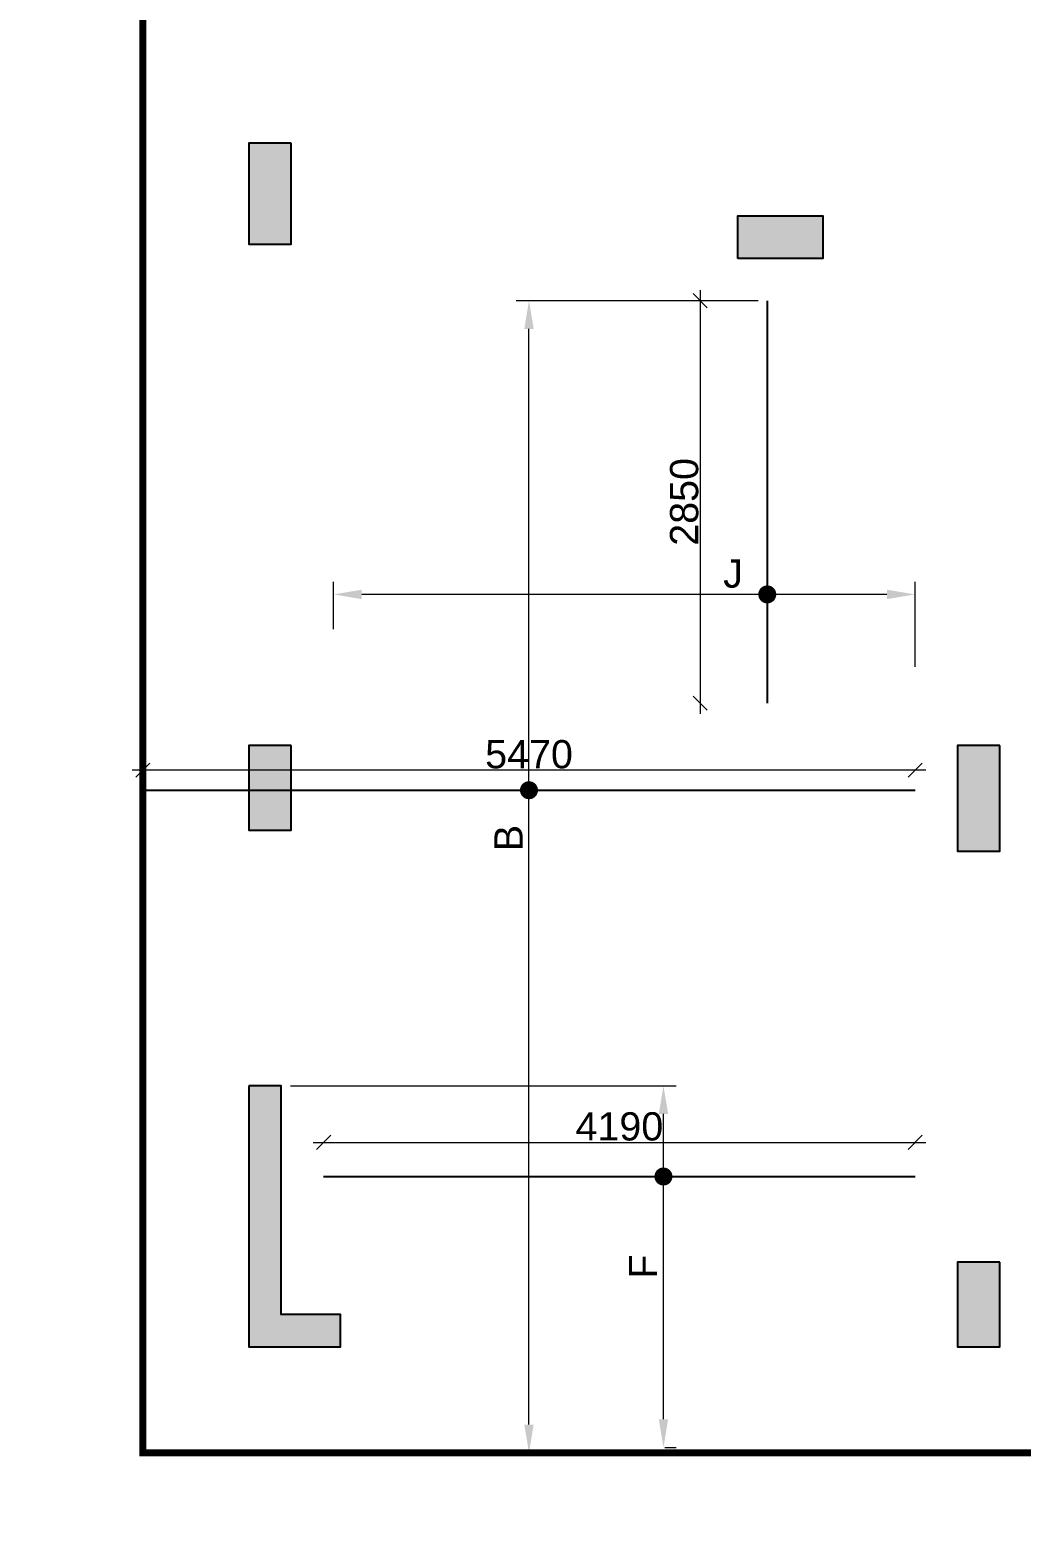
# Model space of a CAD drawing. Header units: millimetres. Extents: x 1123469 to 1883119, y -126924 to 196924.
# Drawn here: x 1752063 to 1759083, y 125983 to 136600 of the extents above; entities that cross this region are included whole.
import ezdxf

# ---------------------------------------------------------------- set-up
doc = ezdxf.new("R2010")
doc.units = ezdxf.units.MM
doc.header["$LTSCALE"] = 500
doc.header["$MEASUREMENT"] = 0
doc.header["$PDMODE"] = 34
doc.linetypes.add('CONTINOUS', pattern=[0])
doc.layers.get('Defpoints').update_dxf_attribs({"lineweight": 0})
for name, color, linetype in [('COL. DIM', 3, 'Continuous'), ('reinf.', 4, 'Continuous'), ('TOWER AREA COLUMN.', 6, 'Continuous')]:
    doc.layers.add(name, color=color, linetype=linetype)
for name, color, linetype, lineweight in [('CUT OUT', 1, 'Continuous', 13), ('dim-M', 1, 'Continuous', 15), ('FOOTING', 1, 'Continuous', 15), ('S - SUNK', 251, 'Continuous', 0), ('TOWER COL HATCH', 253, 'Continuous', 20)]:
    doc.layers.add(name, color=color, linetype=linetype, lineweight=lineweight)
doc.styles.add('3mm', font='arial.ttf')
doc.dimstyles.new('PARAMVEER', dxfattribs={"dimtxt": 200, "dimasz": 100, "dimexe": 0, "dimexo": 25, "dimgap": 10, "dimtad": 1, "dimdec": 0, "dimrnd": 5, "dimzin": 0, "dimdsep": 46, "dimtxsty": '3mm', "dimblk": 'OBLIQUE', "dimcen": 0.09, "dimdle": 75, "dimclrd": 1, "dimclre": 1, "dimclrt": 3, "dimadec": 0, "dimazin": 0, "dimtfac": 1, "dimtdec": 0, "dimtmove": 1, "dimatfit": 3, "dimfxl": 100, "dimtolj": 1, "dimtzin": 0, "dimlwd": 18, "dimlwe": 5, "dimarcsym": 0})

# ---------------------------------------------------------------- blocks, each defined once
blk = doc.blocks.new('3tgra')
at = {"layer": 'TOWER COL HATCH'}
h = blk.add_hatch(color=253, dxfattribs=at)
h.dxf.hatch_style = 1
h.paths.add_polyline_path([(1389730.631035126, 73231.75990101282), (1390030.631035126, 73231.75990101282), (1390030.631035126, 72516.75990101282), (1389730.631035126, 72516.75990101282)])
h = blk.add_hatch(color=253, dxfattribs=at)
h.dxf.hatch_style = 1
h.paths.add_polyline_path([(1386565.628103548, 72416.75973378163), (1386565.628103548, 72716.75973378163), (1385965.628103548, 72716.75973378163), (1385965.628103548, 72416.75973378163)])
h = blk.add_hatch(color=253, dxfattribs=at)
h.dxf.hatch_style = 1
h.paths.add_polyline_path([(1384710.631102292, 68966.75977279426), (1385010.631102292, 68966.75977279426), (1385010.631102292, 68216.75977279426), (1384710.631102292, 68216.75977279426)])
h = blk.add_hatch(color=253, dxfattribs=at)
h.dxf.hatch_style = 1
h.paths.add_polyline_path([(1389730.631035123, 68966.75979970384), (1390030.631035123, 68966.75979970384), (1390030.631035123, 68366.75979970384), (1389730.631035123, 68366.75979970384)])
h = blk.add_hatch(color=253, dxfattribs=at)
h.dxf.hatch_style = 1
h.paths.add_polyline_path([(1390030.631029413, 66556.7598001879), (1390030.631029413, 64706.75980018789), (1389380.631029413, 64706.75980018789), (1389380.631029413, 64936.75980018789), (1389800.631029413, 64936.75980018792), (1389800.631029413, 66556.75980018792)])
h = blk.add_hatch(color=253, dxfattribs=at)
h.dxf.hatch_style = 1
h.paths.add_polyline_path([(1384710.630497227, 65306.75980316062), (1385010.630497227, 65306.75980316062), (1385010.630497227, 64706.75980316062), (1384710.630497227, 64706.75980316062)])
at = {"layer": 'TOWER AREA COLUMN.', "color": 4}
for points in [[(1389730.631035126, 73231.75990101282), (1390030.631035126, 73231.75990101282), (1390030.631035126, 72516.75990101282), (1389730.631035126, 72516.75990101282)], [(1386565.628103548, 72416.75973378163), (1386565.628103548, 72716.75973378163), (1385965.628103548, 72716.75973378163), (1385965.628103548, 72416.75973378163)], [(1384710.631102292, 68966.75977279426), (1385010.631102292, 68966.75977279426), (1385010.631102292, 68216.75977279426), (1384710.631102292, 68216.75977279426)], [(1389730.631035123, 68966.75979970384), (1390030.631035123, 68966.75979970384), (1390030.631035123, 68366.75979970384), (1389730.631035123, 68366.75979970384)], [(1384710.630497227, 65306.75980316062), (1385010.630497227, 65306.75980316062), (1385010.630497227, 64706.75980316062), (1384710.630497227, 64706.75980316062)]]:
    blk.add_lwpolyline(points, close=True, dxfattribs=at)
blk.add_lwpolyline([(1390030.631029413, 66556.7598001879), (1390030.631029413, 64706.75980018789), (1389380.631029413, 64706.75980018789), (1389380.631029413, 64936.75980018789), (1389800.631029413, 64936.75980018792), (1389800.631029413, 66556.75980018792), (1390030.631029413, 66556.7598001879)], dxfattribs=at)
blk = doc.blocks.new('_Oblique')
at = {"color": 0, "linetype": 'ByBlock', "lineweight": -2}
blk.add_line((-0.5, -0.5), (0.5, 0.5), dxfattribs=at)
blk = doc.blocks.new('*D2620')
at = {"layer": 'COL. DIM', "color": 1, "lineweight": 18, "ltscale": 10, "transparency": 16777216}
for p, q in [((1724486.656065212, 148017.4838182894), (1724486.656065212, 148497.4838182892)), ((1724486.656065212, 147478.2185433789), (1724486.656065212, 148107.4838182894))]:
    blk.add_line(p, q, dxfattribs=at)
at = {"layer": 'COL. DIM', "color": 1, "linetype": 'CONTINOUS', "lineweight": 5, "ltscale": 10, "transparency": 16777216}
for p, q in [((1724574.423734928, 148407.4838182892), (1724396.656065212, 148407.4838182892)), ((1724879.031254079, 148107.4838182894), (1724396.656065212, 148107.4838182894))]:
    blk.add_line(p, q, dxfattribs=at)
at = {"layer": 'Defpoints', "color": 0, "ltscale": 10, "transparency": 16777216}
for p in [(1724486.656065212, 148407.4838182892), (1724639.423734928, 148407.4838182892), (1724944.031254079, 148107.4838182894), (1739358.271734727, 147158.2316809515), (1733828.271734793, 147039.8162168287), (1739358.271734727, 147039.8162168287), (1770889.37176908, 134232.5064277079), (1770566.953068618, 126522.506326883), (1770889.37176908, 126522.506326883)]:
    blk.add_point(p, dxfattribs=at)
at = {"layer": 'S - SUNK', "color": 1, "lineweight": 18, "ltscale": 10, "transparency": 16777216}
for p, q in [((1733753.271734793, 147158.2316809515), (1739433.271734727, 147158.2316809515)), ((1770566.953068618, 134307.5064277079), (1770566.953068618, 126447.506326883))]:
    blk.add_line(p, q, dxfattribs=at)
at = {"layer": 'S - SUNK', "color": 1, "lineweight": 5, "ltscale": 10, "transparency": 16777216}
for p, q in [((1733828.271734793, 147158.0816809515), (1733828.271734793, 147158.2316809515)), ((1739358.271734727, 147158.0816809515), (1739358.271734727, 147158.2316809515)), ((1770567.103068618, 134232.5064277079), (1770566.953068618, 134232.5064277079)), ((1770567.103068618, 126522.506326883), (1770566.953068618, 126522.506326883))]:
    blk.add_line(p, q, dxfattribs=at)
at = {"layer": 'COL. DIM', "color": 1, "lineweight": 18, "ltscale": 10, "transparency": 16777216, "xscale": 90, "yscale": 90, "zscale": 90}
for p, rotation in [((1724486.656065212, 148407.4838182892), 90), ((1724486.656065212, 148107.4838182894), 270)]:
    blk.add_blockref('_Oblique', p, dxfattribs=dict(at, rotation=rotation))
at = {"layer": 'S - SUNK', "color": 1, "lineweight": 18, "ltscale": 10, "transparency": 16777216, "xscale": 100, "yscale": 100, "zscale": 100}
for p, rotation in [((1733828.271734793, 147158.2316809515), 180), ((1770566.953068618, 134232.5064277079), 90), ((1770566.953068618, 126522.506326883), 270)]:
    blk.add_blockref('_Oblique', p, dxfattribs=dict(at, rotation=rotation))
blk.add_blockref('_Oblique', (1739358.271734727, 147158.2316809515), dxfattribs=at)
at = {"layer": 'COL. DIM', "color": 3, "ltscale": 10, "transparency": 16777216, "insert": (1724339.473254843, 147743.7506034057), "char_height": 200, "attachment_point": 5, "rotation": 90, "style": '3mm'}
blk.add_mtext('\\A1;300', dxfattribs=at)
at = {"layer": 'S - SUNK', "color": 3, "ltscale": 10, "transparency": 16777216, "insert": (1736593.27173476, 147270.4144913198), "char_height": 200, "attachment_point": 5, "style": '3mm'}
blk.add_mtext('\\A1;5530', dxfattribs=at)
at = {"layer": 'S - SUNK', "color": 3, "ltscale": 10, "transparency": 16777216, "insert": (1770454.838471073, 130377.5063772949), "char_height": 200, "attachment_point": 5, "rotation": 90, "style": '3mm'}
blk.add_mtext('\\A1;7710', dxfattribs=at)
blk = doc.blocks.new('*D2418')
at = {"layer": 'COL. DIM', "color": 1, "linetype": 'CONTINOUS', "lineweight": 5, "ltscale": 10, "transparency": 16777216}
for p, q in [((1757220.8551936, 134682.5062604769), (1755508.038221337, 134682.5062604769)), ((1755607.033529343, 126522.506326883), (1755688.038221337, 126522.506326883))]:
    blk.add_line(p, q, dxfattribs=at)
at = {"layer": 'COL. DIM', "color": 1, "lineweight": 18, "ltscale": 10, "transparency": 16777216}
blk.add_line((1755598.038221337, 126722.506326883), (1755598.038221337, 134482.5062604769), dxfattribs=at)
at = {"layer": 'COL. DIM', "color": 1, "ltscale": 10, "transparency": 16777216}
for points in [[(1755564.704888004, 134482.5062604769), (1755631.371554671, 134482.5062604769), (1755598.038221337, 134682.5062604769)], [(1755564.704888004, 126722.506326883), (1755631.371554671, 126722.506326883), (1755598.038221337, 126522.506326883)]]:
    blk.add_solid(points, dxfattribs=at)
at = {"layer": 'Defpoints', "color": 0, "ltscale": 10, "transparency": 16777216}
for p in [(1755598.038221337, 134682.5062604769), (1757285.8551936, 134682.5062604769), (1755542.033529343, 126522.506326883)]:
    blk.add_point(p, dxfattribs=at)
at = {"layer": 'COL. DIM', "color": 3, "ltscale": 10, "transparency": 16777216, "insert": (1755453.038221333, 130876.4720446953), "char_height": 200, "attachment_point": 5, "rotation": 90, "style": '3mm'}
blk.add_mtext('\\A1;B', dxfattribs=at)
blk = doc.blocks.new('*D2444')
at = {"layer": 'COL. DIM', "color": 1, "linetype": 'CONTINOUS', "lineweight": 5, "ltscale": 10, "transparency": 16777216}
for p, q in [((1754213.271730131, 132356.0836609216), (1754213.271730131, 132692.213100242)), ((1758333.271730499, 132089.4071381548), (1758333.271730499, 132692.213100242))]:
    blk.add_line(p, q, dxfattribs=at)
at = {"layer": 'COL. DIM', "color": 1, "lineweight": 18, "ltscale": 10, "transparency": 16777216}
blk.add_line((1758133.271730499, 132602.213100242), (1754413.271730131, 132602.213100242), dxfattribs=at)
at = {"layer": 'COL. DIM', "color": 1, "ltscale": 10, "transparency": 16777216}
for points in [[(1754413.271730131, 132635.5464335753), (1754413.271730131, 132568.8797669086), (1754213.271730131, 132602.213100242)], [(1758133.271730499, 132635.5464335753), (1758133.271730499, 132568.8797669086), (1758333.271730499, 132602.213100242)]]:
    blk.add_solid(points, dxfattribs=at)
at = {"layer": 'Defpoints', "color": 0, "ltscale": 10, "transparency": 16777216}
for p in [(1754213.271730131, 132602.213100242), (1754213.271730131, 132291.0836609216), (1758333.271730499, 132024.4071381548)]:
    blk.add_point(p, dxfattribs=at)
at = {"layer": 'COL. DIM', "color": 3, "ltscale": 10, "transparency": 16777216, "insert": (1757043.41459207, 132748.9184208422), "char_height": 200, "width": 21.47949955365168, "attachment_point": 5, "style": '3mm'}
blk.add_mtext('\\A1;J', dxfattribs=at)
blk = doc.blocks.new('*D2719')
at = {"layer": 'COL. DIM', "color": 1, "linetype": 'CONTINOUS', "lineweight": 5, "ltscale": 10, "transparency": 16777216}
for p, q in [((1753908.271730123, 129122.5063268831), (1756640.590156559, 129122.5063268831)), ((1756559.585464626, 126560.2073973796), (1756640.590156559, 126560.2073973796))]:
    blk.add_line(p, q, dxfattribs=at)
at = {"layer": 'COL. DIM', "color": 1, "lineweight": 18, "ltscale": 10, "transparency": 16777216}
blk.add_line((1756550.590156559, 126760.2073973796), (1756550.590156559, 128922.5063268831), dxfattribs=at)
at = {"layer": 'COL. DIM', "color": 1, "ltscale": 10, "transparency": 16777216}
for points in [[(1756517.256823226, 128922.5063268831), (1756583.923489892, 128922.5063268831), (1756550.590156559, 129122.5063268831)], [(1756517.256823226, 126760.2073973796), (1756583.923489892, 126760.2073973796), (1756550.590156559, 126560.2073973796)]]:
    blk.add_solid(points, dxfattribs=at)
at = {"layer": 'Defpoints', "color": 0, "ltscale": 10, "transparency": 16777216}
for p in [(1753843.271730123, 129122.5063268831), (1756550.590156559, 129122.5063268831), (1756494.585464626, 126560.2073973796)]:
    blk.add_point(p, dxfattribs=at)
at = {"layer": 'COL. DIM', "color": 3, "ltscale": 10, "transparency": 16777216, "insert": (1756405.590156556, 127841.3568621313), "char_height": 200, "attachment_point": 5, "rotation": 90, "style": '3mm'}
blk.add_mtext('\\A1;F', dxfattribs=at)
blk = doc.blocks.new('*D2727')
at = {"layer": 'Defpoints', "color": 0, "ltscale": 10, "transparency": 16777216}
for p in [(1757285.8551936, 134682.5062604769), (1756810.225492196, 131832.5062994893), (1757285.8551936, 131832.5062994893)]:
    blk.add_point(p, dxfattribs=at)
at = {"layer": 'S - SUNK', "color": 1, "lineweight": 18, "ltscale": 10, "transparency": 16777216}
blk.add_line((1756810.225492196, 134757.5062604769), (1756810.225492196, 131757.5062994893), dxfattribs=at)
at = {"layer": 'S - SUNK', "color": 1, "lineweight": 5, "ltscale": 10, "transparency": 16777216}
for p, q in [((1756810.375492196, 134682.5062604769), (1756810.225492196, 134682.5062604769)), ((1756810.375492196, 131832.5062994893), (1756810.225492196, 131832.5062994893))]:
    blk.add_line(p, q, dxfattribs=at)
at = {"layer": 'S - SUNK', "color": 1, "lineweight": 18, "ltscale": 10, "transparency": 16777216, "xscale": 100, "yscale": 100, "zscale": 100}
for p, rotation in [((1756810.225492196, 134682.5062604769), 90), ((1756810.225492196, 131832.5062994893), 270)]:
    blk.add_blockref('_Oblique', p, dxfattribs=dict(at, rotation=rotation))
at = {"layer": 'S - SUNK', "color": 3, "ltscale": 10, "transparency": 16777216, "insert": (1756698.110894651, 133257.5062799826), "char_height": 200, "attachment_point": 5, "rotation": 90, "style": '3mm'}
blk.add_mtext('\\A1;2850', dxfattribs=at)
blk = doc.blocks.new('*D2728')
at = {"layer": 'Defpoints', "color": 0, "ltscale": 10, "transparency": 16777216}
for p in [(1758333.173274279, 128720.9504254718), (1754143.271730122, 128479.252578915), (1758333.173274279, 128479.252578915)]:
    blk.add_point(p, dxfattribs=at)
at = {"layer": 'S - SUNK', "color": 1, "lineweight": 18, "ltscale": 10, "transparency": 16777216}
blk.add_line((1754068.271730122, 128720.9504254718), (1758408.173274279, 128720.9504254718), dxfattribs=at)
at = {"layer": 'S - SUNK', "color": 1, "lineweight": 5, "ltscale": 10, "transparency": 16777216}
for p, q in [((1754143.271730122, 128720.8004254718), (1754143.271730122, 128720.9504254718)), ((1758333.173274279, 128720.8004254718), (1758333.173274279, 128720.9504254718))]:
    blk.add_line(p, q, dxfattribs=at)
at = {"layer": 'S - SUNK', "color": 1, "lineweight": 18, "ltscale": 10, "transparency": 16777216, "xscale": 100, "yscale": 100, "zscale": 100, "rotation": 180}
blk.add_blockref('_Oblique', (1754143.271730122, 128720.9504254718), dxfattribs=at)
at = {"layer": 'S - SUNK', "color": 1, "lineweight": 18, "ltscale": 10, "transparency": 16777216, "xscale": 100, "yscale": 100, "zscale": 100}
blk.add_blockref('_Oblique', (1758333.173274279, 128720.9504254718), dxfattribs=at)
at = {"layer": 'S - SUNK', "color": 3, "ltscale": 10, "transparency": 16777216, "insert": (1756238.2225022, 128833.0650230162), "char_height": 200, "attachment_point": 5, "style": '3mm'}
blk.add_mtext('\\A1;4190', dxfattribs=at)
blk = doc.blocks.new('*D2734')
at = {"layer": 'Defpoints', "color": 0, "ltscale": 10, "transparency": 16777216}
for p in [(1752863.271103241, 131357.0176270839), (1752863.271103241, 131215.173927859), (1758333.271730499, 131215.173927859)]:
    blk.add_point(p, dxfattribs=at)
at = {"layer": 'S - SUNK', "color": 1, "lineweight": 18, "ltscale": 10, "transparency": 16777216}
blk.add_line((1758408.271730499, 131357.0176270839), (1752788.271103241, 131357.0176270839), dxfattribs=at)
at = {"layer": 'S - SUNK', "color": 1, "lineweight": 5, "ltscale": 10, "transparency": 16777216}
for p, q in [((1752863.271103241, 131356.8676270839), (1752863.271103241, 131357.0176270839)), ((1758333.271730499, 131356.8676270839), (1758333.271730499, 131357.0176270839))]:
    blk.add_line(p, q, dxfattribs=at)
at = {"layer": 'S - SUNK', "color": 1, "lineweight": 18, "ltscale": 10, "transparency": 16777216, "xscale": 100, "yscale": 100, "zscale": 100, "rotation": 180}
blk.add_blockref('_Oblique', (1752863.271103241, 131357.0176270839), dxfattribs=at)
at = {"layer": 'S - SUNK', "color": 1, "lineweight": 18, "ltscale": 10, "transparency": 16777216, "xscale": 100, "yscale": 100, "zscale": 100}
blk.add_blockref('_Oblique', (1758333.271730499, 131357.0176270839), dxfattribs=at)
at = {"layer": 'S - SUNK', "color": 3, "ltscale": 10, "transparency": 16777216, "insert": (1755598.27141687, 131469.1322246282), "char_height": 200, "attachment_point": 5, "style": '3mm'}
blk.add_mtext('\\A1;5470', dxfattribs=at)
blk = doc.blocks.new('*D3556')
at = {"layer": 'COL. DIM', "color": 1, "lineweight": 18, "ltscale": 10, "transparency": 16777216}
blk.add_line((1817173.874801246, 134747.767510492), (1817173.874801246, 133597.7677523475), dxfattribs=at)
at = {"layer": 'COL. DIM', "color": 1, "linetype": 'CONTINOUS', "lineweight": 5, "ltscale": 10, "transparency": 16777216}
for p, q in [((1817863.667367204, 134657.767510492), (1817083.874801246, 134657.767510492)), ((1816402.247891765, 133687.7677523475), (1817263.874801246, 133687.7677523475))]:
    blk.add_line(p, q, dxfattribs=at)
at = {"layer": 'Defpoints', "color": 0, "ltscale": 10, "transparency": 16777216}
for p in [(1417087.675834863, 156599.2285490907), (1417240.630397862, 156599.2285490907), (1417240.630397862, 155194.2285490907), (1817928.667367204, 134657.767510492), (1816337.247891765, 133687.7677523475), (1817173.874801246, 133687.7677523475)]:
    blk.add_point(p, dxfattribs=at)
at = {"layer": 'S - SUNK', "color": 1, "lineweight": 18, "ltscale": 10, "transparency": 16777216}
blk.add_line((1417087.675834863, 155119.2285490907), (1417087.675834863, 156674.2285490907), dxfattribs=at)
at = {"layer": 'S - SUNK', "color": 1, "lineweight": 5, "ltscale": 10, "transparency": 16777216}
for p, q in [((1417087.825834862, 156599.2285490907), (1417087.675834863, 156599.2285490907)), ((1417087.825834862, 155194.2285490907), (1417087.675834863, 155194.2285490907))]:
    blk.add_line(p, q, dxfattribs=at)
at = {"layer": 'COL. DIM', "color": 1, "lineweight": 18, "ltscale": 10, "transparency": 16777216, "xscale": 90, "yscale": 90, "zscale": 90}
for p, rotation in [((1817173.874801246, 134657.767510492), 90), ((1817173.874801246, 133687.7677523475), 270)]:
    blk.add_blockref('_Oblique', p, dxfattribs=dict(at, rotation=rotation))
at = {"layer": 'S - SUNK', "color": 1, "lineweight": 18, "ltscale": 10, "transparency": 16777216, "xscale": 100, "yscale": 100, "zscale": 100}
for p, rotation in [((1417087.675834863, 156599.2285490907), 90), ((1417087.675834863, 155194.2285490907), 270)]:
    blk.add_blockref('_Oblique', p, dxfattribs=dict(at, rotation=rotation))
at = {"layer": 'COL. DIM', "color": 3, "ltscale": 10, "transparency": 16777216, "insert": (1817026.760203702, 134172.7676314192), "char_height": 200, "attachment_point": 5, "rotation": 90, "style": '3mm'}
blk.add_mtext('\\A1;970', dxfattribs=at)
at = {"layer": 'S - SUNK', "color": 3, "ltscale": 10, "transparency": 16777216, "insert": (1416975.561237318, 155896.7285490903), "char_height": 200, "attachment_point": 5, "rotation": 90, "style": '3mm'}
blk.add_mtext('\\A1;1405', dxfattribs=at)

msp = doc.modelspace()

# ---------------------------------------------------------------- linework, layer by layer
at = {"layer": 'dim-M', "color": 4, "ltscale": 10, "const_width": 63.75}
for points in [[(1757317.730193599, 132602.213100242, -1), (1757253.980193599, 132602.213100242, -1)], [(1755566.16322132, 131215.173927859, -1), (1755629.91322132, 131215.173927859, -1)], [(1756518.715156559, 128479.252578915, -1), (1756582.465156559, 128479.252578915, -1)]]:
    msp.add_lwpolyline(points, format="xyb", close=True, dxfattribs=at)
at = {"layer": 'FOOTING', "color": 3, "ltscale": 10, "const_width": 50}
msp.add_lwpolyline([(1770198.271107257, 126522.506326883), (1770198.271107257, 126007.506326883), (1761418.271109939, 126007.506326883), (1761418.271109939, 126522.506326883), (1752863.271103241, 126522.506326883), (1752863.271103241, 138937.4838173421), (1726683.271739331, 138937.4838173421)], dxfattribs=at)
at = {"layer": 'reinf.', "color": 4, "ltscale": 10}
msp.add_line((1757285.855193599, 134682.5062604769), (1757285.855193599, 131832.5062994892), dxfattribs=at)
at = {"layer": 'reinf.', "color": 4, "ltscale": 1.4}
for p, q in [((1752863.271730122, 131215.173927859), (1758333.271730499, 131215.173927859)), ((1754143.271730122, 128479.252578915), (1758333.173274279, 128479.252578915))]:
    msp.add_line(p, q, dxfattribs=at)

# ---------------------------------------------------------------- block references
at = {"layer": 'CUT OUT', "color": 4, "xscale": -1}
msp.add_blockref('3tgra', (3143643.902132655, 62565.74652669509), dxfattribs=at)

# ---------------------------------------------------------------- dimensions: what is measured, and where the dimension line sits
at = {"layer": 'COL. DIM', "color": 6, "ltscale": 10}
dim = msp.add_linear_dim(base=(1817173.874801246, 133687.7677523475), p1=(1817928.667367203, 134657.7675104919), p2=(1816337.247891764, 133687.7677523474), angle=90, dimstyle='PARAMVEER', override={"dimasz": 90, "dimexe": 90, "dimexo": 65, "dimgap": 45, "dimpost": '\\X', "dimdle": 90, "dimfxl": 0.18, "dimarcsym": 1}, dxfattribs=at)
dim.commit()
dim.dimension.update_dxf_attribs({"geometry": '*D3556', "text_midpoint": (1817026.760203702, 134172.7676314192)})
dim = msp.add_linear_dim(base=(1724486.656065212, 148407.4838182892), p1=(1724944.031254078, 148107.4838182893), p2=(1724639.423734928, 148407.4838182891), angle=270, dimstyle='PARAMVEER', override={"dimasz": 90, "dimexe": 90, "dimexo": 65, "dimgap": 45, "dimpost": '\\X', "dimdle": 90, "dimfxl": 0.18, "dimarcsym": 1}, dxfattribs=at)
dim.commit()
dim.dimension.update_dxf_attribs({"geometry": '*D2620', "text_midpoint": (1724446.221361545, 147743.7506034057), "dimtype": 160})
for base, p1, p2, angle, text, picture, middle in [((1755598.038221337, 134682.5062604769), (1755542.033529342, 126522.506326883), (1757285.855193599, 134682.5062604768), 270, 'B', '*D2418', (1755598.038221333, 130876.4720446953)), ((1754213.271730131, 132602.213100242), (1758333.271730499, 132024.4071381548), (1754213.271730131, 132291.0836609216), 180, 'J', '*D2444', (1757043.41459207, 132602.213100242)), ((1756550.590156559, 129122.5063268831), (1756494.585464625, 126560.2073973796), (1753843.271730122, 129122.506326883), 270, 'F', '*D2719', (1756550.590156556, 127841.3568621313))]:
    dim = msp.add_linear_dim(base=base, p1=p1, p2=p2, angle=angle, text=text, dimstyle='PARAMVEER', override={"dimasz": 200, "dimexe": 90, "dimexo": 65, "dimgap": 45, "dimpost": '\\X', "dimsah": 1, "dimdle": 90, "dimfxl": 0.18, "dimarcsym": 1}, dxfattribs=at)
    dim.commit()
    dim.dimension.update_dxf_attribs({"geometry": picture, "text_midpoint": middle, "dimtype": 160})
at = {"layer": 'S - SUNK', "color": 4, "ltscale": 10}
for base, p1, p2, picture, middle in [((1417087.675834863, 156599.2285490907), (1417240.630397862, 155194.2285490906), (1417240.630397862, 156599.2285490907), '*D3556', (1416975.561237318, 155896.7285490903)), ((1770566.953068618, 126522.506326883), (1770889.371769079, 134232.5064277078), (1770889.371769079, 126522.506326883), '*D2620', (1770454.838471073, 130377.5063772949)), ((1756810.225492196, 131832.5062994893), (1757285.855193599, 134682.5062604769), (1757285.855193599, 131832.5062994892), '*D2727', (1756698.110894651, 133257.5062799826))]:
    dim = msp.add_linear_dim(base=base, p1=p1, p2=p2, angle=90, dimstyle='PARAMVEER', override={"dimpost": '\\X', "dimfxl": 0.15, "dimfxlon": 1, "dimarcsym": 1}, dxfattribs=at)
    dim.commit()
    dim.dimension.update_dxf_attribs({"geometry": picture, "text_midpoint": middle})
for base, p1, p2, picture, middle in [((1739358.271734727, 147158.2316809515), (1733828.271734793, 147039.8162168287), (1739358.271734727, 147039.8162168287), '*D2620', (1736593.27173476, 147270.4144913198)), ((1752863.271103241, 131357.0176270839), (1758333.271730499, 131215.173927859), (1752863.271103241, 131215.173927859), '*D2734', (1755598.27141687, 131469.1322246282)), ((1758333.173274279, 128720.9504254718), (1754143.271730122, 128479.252578915), (1758333.173274279, 128479.252578915), '*D2728', (1756238.2225022, 128833.0650230162))]:
    dim = msp.add_linear_dim(base=base, p1=p1, p2=p2, dimstyle='PARAMVEER', override={"dimpost": '\\X', "dimfxl": 0.15, "dimfxlon": 1, "dimarcsym": 1}, dxfattribs=at)
    dim.commit()
    dim.dimension.update_dxf_attribs({"geometry": picture, "text_midpoint": middle})

doc.saveas('drawing.dxf')
